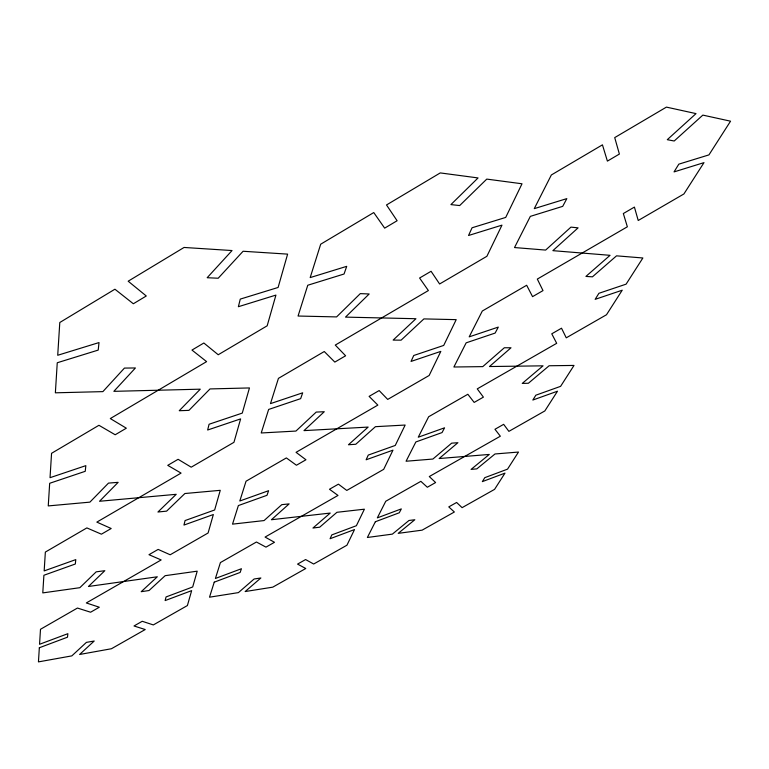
<?xml version="1.0" encoding="UTF-8"?>
<svg xmlns="http://www.w3.org/2000/svg" width="769" height="769" viewBox="0 0 769 769"><rect width="100%" height="100%" fill="white"/><g stroke="black" fill="none" stroke-linecap="round" stroke-linejoin="round"><path stroke-width="1.15" d="M39.334 647.748L38.45 661.888L71.834 655.88L86.416 642.375L94.212 641.019L79.611 654.477L111.438 648.738L145.226 629.532L133.998 625.976L142.227 621.285L153.329 624.928L187.396 605.549L191.654 590.63L165.133 600.579L166.046 596.946L192.692 586.968L197.2 571.175L165.152 575.683L149.042 590.525L141.208 591.688L157.309 576.788L88.454 586.478L104.824 570.694L96.192 571.838L79.841 587.689L42.785 592.899L43.9 575.26L75.324 564.004L75.785 559.611L44.169 570.906L45.352 552.075L86.868 527.909L101.412 534.186L111.197 528.505L96.836 522.113L181.061 473.098L167.748 465.351L178.1 459.304L191.212 467.187L233.949 442.319L240.63 418.894L207.649 430.015L209.081 424.248L242.273 413.097L249.454 387.941L210.014 388.931L188.943 410.358L179.225 410.733L200.286 389.172L113.85 391.344L135.421 367.967L124.434 368.082L102.883 391.623L55.368 392.815L57.252 362.757L98.211 350.087L99.018 342.57L57.723 355.268L59.79 322.509L114.917 289.211L133.345 303.765L146.283 295.988L128.173 281.204L184.07 247.455L232.046 250.55L207.169 277.724L218.194 278.234L243.081 251.261L287.616 254.126L278.109 287.462L240.274 299.103L238.38 306.716L275.927 295.094L267.17 325.806L218.223 354.749L203.852 343.012L191.971 350.068L206.601 361.622L110.303 418.567L126.327 428.198L115.196 434.764L98.932 425.295L51.561 453.306L50.033 477.684L85.84 465.649L85.244 471.301L49.677 483.288L48.255 505.915L89.896 502.138L108.496 483.105L118.166 482.336L99.547 501.263L176.207 494.313L157.943 512.01L166.623 511.135L184.887 493.525L220.261 490.324L214.647 509.982L185.079 520.555L183.954 525.064L213.349 514.528L208.091 532.994L170.18 554.776L158.145 549.412L148.975 554.689L161.163 559.947L86.311 602.954L99.316 607.222L90.598 612.22L77.448 608.048L40.497 629.282L39.555 644.278L67.864 633.685L67.489 637.193L39.334 647.748M214.243 582.162L209.514 597.186L238.419 592.611L254.116 578.999L260.864 577.98L245.157 591.544L272.764 587.16L305.764 568.502L297.565 564.1L305.601 559.544L313.675 564.023L346.944 545.202L354.519 529.553L330.074 538.723L331.814 534.907L356.383 525.717L364.391 509.193L336.937 512.298L319.683 527.198L312.954 528.024L330.218 513.067L271.419 519.729L289.115 503.897L281.781 504.656L264.075 520.565L232.526 524.141L238.371 505.569L266.997 495.303L268.602 490.699L239.813 500.994L246.042 481.221L286.376 457.92L296.44 465.245L305.947 459.766L296.055 452.335L377.848 405.109L369.11 396.371L379.155 390.565L387.701 399.419L429.16 375.474L440.829 351.375L411.031 361.43L413.741 355.499L443.713 345.425L456.2 319.644L423.902 318.904L401.091 340.158L393.122 340.1L415.952 318.722L345.502 317.116L369.178 293.979L360.296 293.623L336.591 316.915L298.064 316.03L307.763 285.241L344.051 274.014L346.713 266.343L310.176 277.59L320.692 244.206L373.753 212.561L384.663 228.143L397.112 220.741L386.509 204.958L440.252 172.919L478.058 177.937L450.913 204.602L459.679 205.563L486.767 179.1L522.016 183.781L505.714 217.425L472.06 227.778L468.542 235.497L501.974 225.144L486.892 256.288L439.608 283.982L431.073 271.284L419.595 278.022L428.381 290.557L335.274 345.079L345.608 355.787L334.823 362.084L324.268 351.529L278.436 378.367L270.477 403.629L302.688 392.805L300.65 398.65L268.641 409.444L261.229 432.976L295.94 431.063L316.222 412.078L324.268 411.732L303.995 430.621L368.149 427.083L348.472 444.751L355.778 444.261L375.435 426.68L405.148 425.046L395.266 445.434L368.264 455.085L366.121 459.785L392.978 450.153L383.683 469.35L346.771 490.43L338.418 484.153L329.488 489.257L337.995 495.438L265.074 537.07L274.475 542.289L265.978 547.134L256.433 542.01L220.415 562.572L215.407 578.471L241.437 568.733L240.139 572.453L214.243 582.162M375.368 521.738L367.38 537.473L392.373 534.128L408.983 520.478L414.808 519.748L398.217 533.35L422.133 530.158L454.364 512L448.779 506.896L456.623 502.474L462.092 507.655L494.573 489.363L504.973 473.137L482.355 481.615L484.806 477.655L507.521 469.157L518.489 452.057L495.015 453.97L476.847 468.869L471.089 469.398L489.276 454.441L439.147 458.535L457.901 442.713L451.672 443.155L432.889 459.045L406.07 461.237L415.856 441.964L442.05 432.572L444.588 427.804L418.259 437.215L428.65 416.75L467.85 394.266L474.165 402.418L483.403 397.131L477.251 388.874L556.689 343.31L551.767 333.813L561.514 328.209L566.253 337.831L606.491 314.752L622.217 290.211L595.168 299.333L598.907 293.297L626.101 284.155L642.874 257.98L616.536 255.837L592.438 276.83L585.911 276.427L610.067 255.318L552.863 250.665L578.096 227.855L570.944 227.124L545.654 250.079L514.519 247.551L530.341 216.368L562.716 206.352L566.84 198.613L534.272 208.639L551.354 174.967L602.444 144.841L607.395 161.115L619.381 154.06L614.719 137.603L666.425 107.112L696.022 113.61L667.281 139.689L674.192 141.006L702.847 115.11L730.55 121.185L708.951 154.886L678.825 164.153L674.029 171.91L703.981 162.634L683.91 193.961L638.222 220.492L634.415 207.092L623.332 213.542L627.36 226.788L537.32 279.08L543.001 290.605L532.561 296.651L526.669 285.261L482.307 311.022L469.186 336.87L498.312 327.085L495.121 333.073L466.158 342.839L453.893 367.005L482.769 366.621L504.339 347.761L511.02 347.771L489.478 366.534L543.029 365.833L522.257 383.414L528.39 383.25L549.124 365.756L574.01 365.429L560.601 386.346L535.839 395.199L532.85 400.034L557.487 391.2L544.837 410.944L508.886 431.361L503.657 424.334L494.967 429.275L500.34 436.206L429.285 476.549L435.61 482.548L427.324 487.248L420.864 481.336L385.759 501.263L377.329 517.883L401.331 508.895L399.265 512.779L375.368 521.738"/></g></svg>
